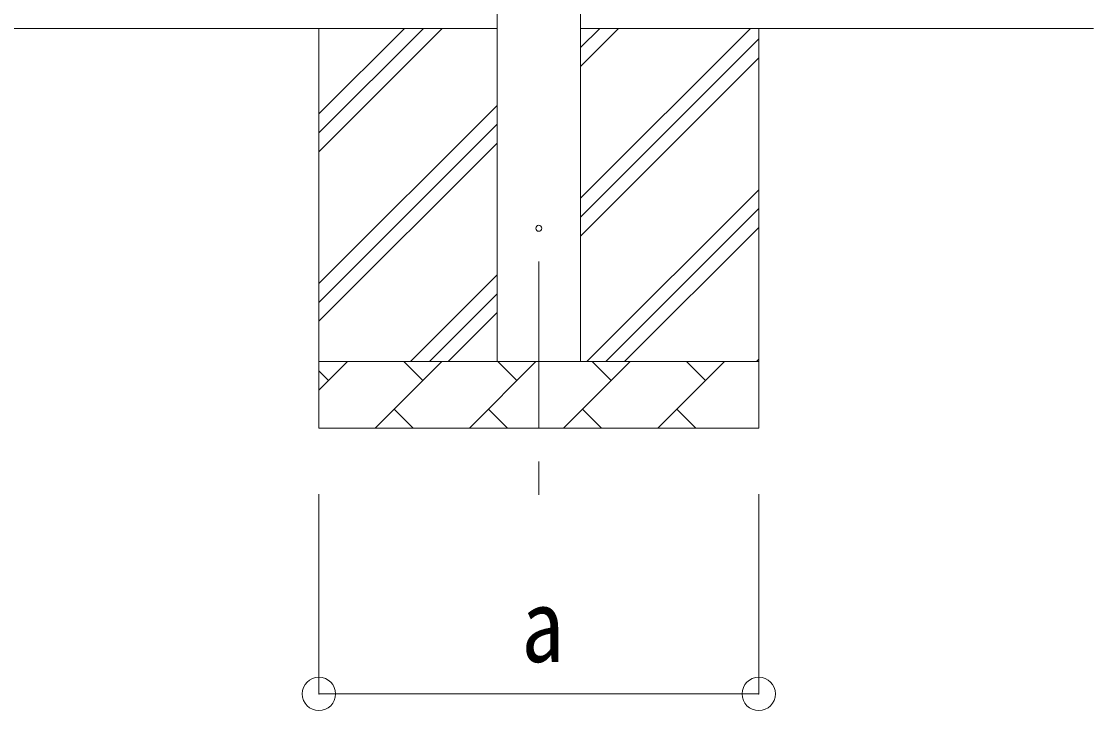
# Model space of a CAD drawing. Units: millimetres at full size, sheet at 1:50; details may follow other scales. Extents: x -14053 to 14053, y -9700 to 9700.
# Drawn here: x -3564 to -1955, y -105 to 929 of the extents above; entities that cross this region are included whole.
import ezdxf
from ezdxf.enums import TextEntityAlignment as Align

# ---------------------------------------------------------------- set-up
doc = ezdxf.new("R2010")
doc.units = ezdxf.units.MM
doc.header["$LTSCALE"] = 50
doc.header["$PDMODE"] = 32
doc.header["$PDSIZE"] = 50
doc.linetypes.add('CHAIN1', pattern=[8, 5, -1, 1, -1])
for name, color, linetype, lineweight in [('0-2_建具', 4, 'Continuous', 9), ('0-3_階段', 7, 'CHAIN1', 9), ('0-4_設備', 7, 'Continuous', 9), ('0-8_外構', 6, 'Continuous', 9)]:
    doc.layers.add(name, color=color, linetype=linetype, lineweight=lineweight)
doc.styles.add('ＭＳ ゴシック', font='')
doc.styles.get('ＭＳ ゴシック').set_extended_font_data('MS Gothic')

msp = doc.modelspace()

# ---------------------------------------------------------------- linework, layer by layer
at = {"layer": '0-2_建具'}
for p, q in [((-2850.46, 418.53), (-2850.46, 3273.53)), ((-2725.46, 3273.53), (-2725.46, 418.53))]:
    msp.add_line(p, q, dxfattribs=at)
msp.add_circle((-2787.96, 618.53), 4.5, dxfattribs=at)
at = {"layer": '0-3_階段'}
msp.add_line((-2787.96, 568.53), (-2787.96, 204.12), dxfattribs=at)
at = {"layer": '0-4_設備'}
for p, q in [((-2850.46, 918.53), (-5598.46, 918.53)), ((-3117.96, 918.53), (-3117.96, 318.53)), ((-3117.96, 733.48), (-2932.91, 918.53)), ((-3117.96, 761.77), (-2961.19, 918.53)), ((-3117.96, 790.05), (-2989.48, 918.53)), ((-2725.46, 918.53), (-1955.46, 918.53)), ((-2725.46, 663.44), (-2470.36, 918.53)), ((-2725.46, 861.43), (-2668.35, 918.53)), ((-2725.46, 889.71), (-2696.63, 918.53)), ((-2457.96, 918.53), (-2457.96, 318.53)), ((-2725.46, 635.15), (-2457.96, 902.65)), ((-2725.46, 606.87), (-2457.96, 874.37)), ((-3117.96, 535.49), (-2850.46, 802.99)), ((-3117.96, 507.21), (-2850.46, 774.71)), ((-3117.96, 478.93), (-2850.46, 746.43)), ((-2715.8, 418.53), (-2457.96, 676.38)), ((-2687.52, 418.53), (-2457.96, 648.09)), ((-2659.23, 418.53), (-2457.96, 619.81)), ((-2980.36, 418.53), (-2850.46, 548.44)), ((-2952.08, 418.53), (-2850.46, 520.15)), ((-2923.79, 418.53), (-2850.46, 491.87)), ((-3117.96, 418.53), (-2457.96, 418.53)), ((-3117.96, 375.64), (-3075.07, 418.53)), ((-3033.64, 318.53), (-2933.64, 418.53)), ((-2962.2, 389.98), (-2990.75, 418.53)), ((-2892.22, 318.53), (-2792.22, 418.53)), ((-2820.78, 389.98), (-2849.33, 418.53)), ((-2750.8, 318.53), (-2650.8, 418.53)), ((-2679.36, 389.98), (-2707.91, 418.53)), ((-2609.38, 318.53), (-2509.38, 418.53)), ((-2537.93, 389.98), (-2566.49, 418.53)), ((-2461.24, 418.53), (-2457.96, 421.82)), ((-3103.62, 389.98), (-3117.96, 404.32)), ((-3005.09, 347.09), (-2976.54, 318.53)), ((-2863.67, 347.09), (-2835.12, 318.53)), ((-2722.25, 347.09), (-2693.7, 318.53)), ((-2580.83, 347.09), (-2552.27, 318.53)), ((-2457.96, 318.53), (-3117.96, 318.53))]:
    msp.add_line(p, q, dxfattribs=at)
at = {"layer": '0-8_外構'}
for p, q in [((-3117.96, -80.47), (-3117.96, 219.53)), ((-2457.96, -80.47), (-2457.96, 219.53)), ((-3117.96, -80.47), (-2457.96, -80.47))]:
    msp.add_line(p, q, dxfattribs=at)
for p in [(-3117.96, -80.47), (-2457.96, -80.47)]:
    msp.add_point(p, dxfattribs=at)

# ---------------------------------------------------------------- texts
at = {"layer": '0-8_外構', "color": 7, "style": 'ＭＳ ゴシック', "width": 0.85}
msp.add_text('a', height=110, dxfattribs=at).set_placement((-2814.21, -65.47), align=Align.BOTTOM_LEFT)

doc.saveas('drawing.dxf')
